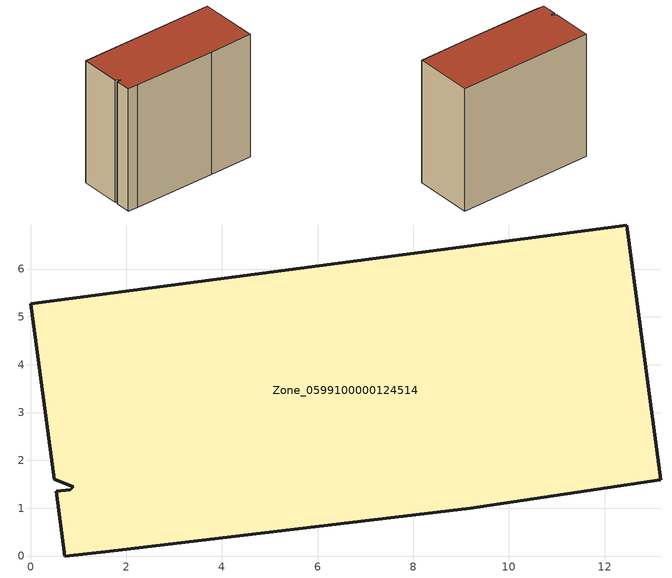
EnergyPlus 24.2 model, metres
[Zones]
Zone_0599100000124514
 floor ground (C_G): 0.5,1.6 0,5.27 12.47,6.92 13.18,1.59 9.2,1 1.66,0.1 0.72,0 0.53,1.35 0.83,1.38 0.89,1.44 z0
 wall outside (C_F): 0.72,0 1.66,0.1 9.2,1 13.18,1.59 12.47,6.92 0,5.27 0.5,1.6 0.89,1.44 0.83,1.38 0.53,1.35 0.72,0 z0:11.71
 roof outside (C_R): 0.89,1.44 0.83,1.38 0.53,1.35 0.72,0 1.66,0.1 9.2,1 13.18,1.59 12.47,6.92 0,5.27 0.5,1.6 z11.71
[BUILDING]
Pand.0599100000124514: North Axis=0; Terrain=City; Loads Convergence Tolerance Value=0.04; Temperature Convergence Tolerance Value=0.4; Solar Distribution=FullExterior; Maximum Number of Warmup Days=25; Minimum Number of Warmup Days=1
[Site:Location]
Rotterdam.The.Hague.AP_ZH_NLD Design_Conditions: Latitude=51.96; Longitude=4.45; Time Zone=1; Elevation=-4.5
[SITE:GROUNDTEMPERATURE:BUILDINGSURFACE]
18, 18, 18, 18, 18, 18, 18, 18, 18, 18, 18, 18
[MATERIAL] Thermal Absorptance=0.9; Solar Absorptance=0.7; Visible Absorptance=0.7
Name | Roughness | Thickness | Conductivity | Density | Specific Heat
G.TI.1946 | MediumSmooth | 0.15 | 1 | 540 | 1210
F.TI.1946 | Rough | 0.3 | 0.857143 | 1920 | 840
R.TI.1946 | MediumRough | 0.2 | 0.1 | 1500 | 1000
[CONSTRUCTION]
C_G: G.TI.1946
C_F: F.TI.1946
C_R: R.TI.1946
[ZONE]
Zone_0599100000124514: Type=1; Multiplier=1; Ceiling Height=Autocalculate; Volume=Autocalculate; Floor Area=autocalculate; Part of Total Floor Area=Yes
[ZONEINFILTRATION:DESIGNFLOWRATE]
Infil_Zone_0599100000124514: Zone or ZoneList or Space or SpaceList=Zone_0599100000124514; Schedule=AlwaysOn; Design Flow Rate Calculation Method=Flow/Area; Flow Rate per Floor Area=0.003; Constant Term Coefficient=1; Temperature Term Coefficient=0; Velocity Term Coefficient=0; Velocity Squared Term Coefficient=0
[HVACTEMPLATE:ZONE:IDEALLOADSAIRSYSTEM]
Zone_0599100000124514: Maximum Heating Supply Air Temperature=50; Minimum Cooling Supply Air Temperature=13; Maximum Heating Supply Air Humidity Ratio=0.0156; Minimum Cooling Supply Air Humidity Ratio=0.0077; Heating Limit=NoLimit; Cooling Limit=NoLimit; Dehumidification Control Type=ConstantSensibleHeatRatio; Cooling Sensible Heat Ratio=0.7; Dehumidification Setpoint=60; Humidification Control Type=None; Humidification Setpoint=30; Outdoor Air Method=None; Outdoor Air Flow Rate per Person=0.00944; Outdoor Air Flow Rate per Zone Floor Area=0; Outdoor Air Flow Rate per Zone=0; Demand Controlled Ventilation Type=None; Outdoor Air Economizer Type=NoEconomizer; Heat Recovery Type=None; Sensible Heat Recovery Effectiveness=0.7; Latent Heat Recovery Effectiveness=0.65
[ZONECONTROL:THERMOSTAT]
ThermostatControl_Zone_0599100000124514: Zone or ZoneList=Zone_0599100000124514; Control Type Schedule=DualSetpointControlType; Control 1=Thermostat_Zone_0599100000124514; Temperature Difference Between Cutout And Setpoint=0
[THERMOSTATSETPOINT:DUALSETPOINT]
Thermostat_Zone_0599100000124514: Heating Setpoint Temperature Schedule=HeatingSetpoint_Zone_0599100000124514; Cooling Setpoint Temperature Schedule=CoolingSetpoint_Zone_0599100000124514
[SCHEDULE:COMPACT]
HeatingSetpoint_Zone_0599100000124514: Through: 12/31, For: AllDays, Until: 24:00, 21
CoolingSetpoint_Zone_0599100000124514: Through: 12/31, For: AllDays, Until: 24:00, 24
DualSetpointControlType: Through: 12/31, For: AllDays, Until: 24:00, 4
AlwaysOn: Through: 12/31, For: AllDays, Until: 24:00, 1
